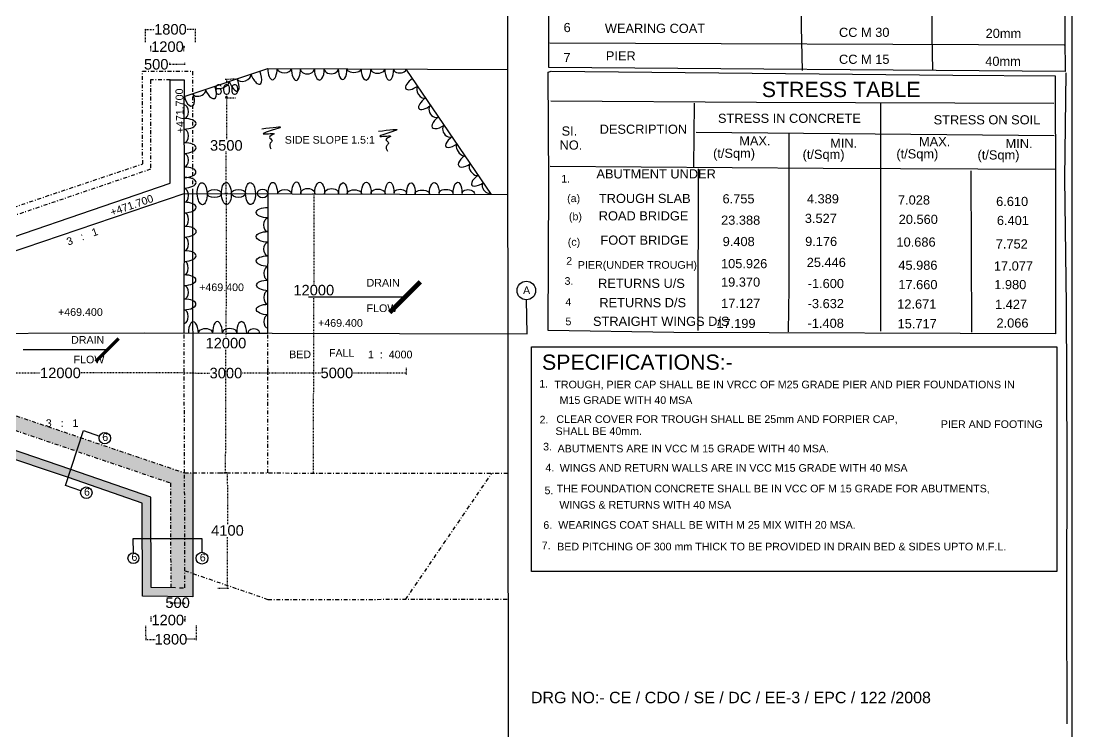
# Model space of a CAD drawing. Header units: inches. Extents: x 19331 to 39017, y 19415 to 38958.
# Drawn here: x 19575 to 19712.6, y 19475.4 to 19568.5 of the extents above; entities that cross this region are included whole.
import ezdxf

# ---------------------------------------------------------------- set-up
doc = ezdxf.new("R2010")
doc.units = ezdxf.units.IN
doc.header["$MEASUREMENT"] = 0
doc.linetypes.add('DASHDOT', pattern=[1, 0.5, -0.25, 0, -0.25])
for name, color, linetype in [('DIMENSION', 255, 'Continuous'), ('DRAWING', 7, 'Continuous'), ('TEXT', 255, 'Continuous')]:
    doc.layers.add(name, color=color, linetype=linetype)
doc.styles.get("Standard").update_dxf_attribs({"font": 'arial.ttf'})
doc.dimstyles.new('dig', dxfattribs={"dimtxt": 0.3125, "dimasz": 0.18, "dimexe": 0.18, "dimexo": 0.0625, "dimgap": 0.09, "dimtad": 0, "dimtih": 1, "dimtoh": 1, "dimdec": 4, "dimzin": 0, "dimdsep": 46, "dimtxsty": 'Standard', "dimblk": 'ARCHTICK', "dimcen": 0.09, "dimadec": 0, "dimazin": 0, "dimtfac": 1, "dimtdec": 4, "dimtofl": 0, "dimtmove": 0, "dimatfit": 3, "dimldrblk": 'ARCHTICK', "dimfxl": 1, "dimtolj": 1, "dimtzin": 0, "dimarcsym": 0})

# ---------------------------------------------------------------- blocks, each defined once
blk = doc.blocks.new('_ArchTick')
at = {"color": 0, "linetype": 'ByBlock', "const_width": 0.15}
blk.add_lwpolyline([(-0.5, -0.5), (0.5, 0.5)], dxfattribs=at)
blk = doc.blocks.new('*D127')
at = {"layer": 'Defpoints', "color": 0, "linetype": 'DASHDOT', "ltscale": 0.02, "transparency": 16777216}
for p in [(19563.9, 19522.4), (19596.33, 19522.41), (19596.33, 19522.41)]:
    blk.add_point(p, dxfattribs=at)
at = {"layer": 'DIMENSION', "color": 0, "linetype": 'DASHDOT', "lineweight": -2, "ltscale": 0.02, "transparency": 16777216}
for p, q in [((19596.33, 19522.47), (19596.33, 19522.59)), ((19563.9, 19522.46), (19563.9, 19522.58)), ((19563.9, 19522.4), (19577.51, 19522.41)), ((19596.33, 19522.41), (19582.73, 19522.41))]:
    blk.add_line(p, q, dxfattribs=at)
at = {"layer": 'DIMENSION', "color": 0, "linetype": 'DASHDOT', "lineweight": -2, "ltscale": 0.02, "transparency": 16777216, "xscale": 0.18, "yscale": 0.18, "zscale": 0.18}
for p, rotation in [((19563.9, 19522.4), 180.0126384822708), ((19596.33, 19522.41), 0.01263848227082467)]:
    blk.add_blockref('_ArchTick', p, dxfattribs=dict(at, rotation=rotation))
at = {"layer": 'DIMENSION', "color": 0, "linetype": 'DASHDOT', "ltscale": 0.02, "transparency": 16777216, "insert": (19580.12, 19522.41), "char_height": 1.375, "attachment_point": 5}
blk.add_mtext('\\A1;12000', dxfattribs=at)
blk = doc.blocks.new('*D128')
at = {"layer": 'Defpoints', "color": 0, "linetype": 'DASHDOT', "ltscale": 0.02, "transparency": 16777216}
for p in [(19596.33, 19522.41), (19607.27, 19522.38), (19607.27, 19522.38)]:
    blk.add_point(p, dxfattribs=at)
at = {"layer": 'DIMENSION', "color": 0, "linetype": 'DASHDOT', "lineweight": -2, "ltscale": 0.02, "transparency": 16777216}
for p, q in [((19596.33, 19522.47), (19596.34, 19522.59)), ((19596.33, 19522.41), (19599.66, 19522.4)), ((19607.27, 19522.38), (19603.94, 19522.39)), ((19607.27, 19522.44), (19607.27, 19522.56))]:
    blk.add_line(p, q, dxfattribs=at)
at = {"layer": 'DIMENSION', "color": 0, "linetype": 'DASHDOT', "lineweight": -2, "ltscale": 0.02, "transparency": 16777216, "xscale": 0.18, "yscale": 0.18, "zscale": 0.18}
for p, rotation in [((19596.33, 19522.41), 179.8311854565779), ((19607.27, 19522.38), 359.8311854565778)]:
    blk.add_blockref('_ArchTick', p, dxfattribs=dict(at, rotation=rotation))
at = {"layer": 'DIMENSION', "color": 0, "linetype": 'DASHDOT', "ltscale": 0.02, "transparency": 16777216, "insert": (19601.8, 19522.39), "char_height": 1.375, "attachment_point": 5}
blk.add_mtext('\\A1;3000', dxfattribs=at)
blk = doc.blocks.new('*D129')
at = {"layer": 'Defpoints', "color": 0, "linetype": 'DASHDOT', "ltscale": 0.02, "transparency": 16777216}
for p in [(19607.27, 19523.16), (19625.39, 19523.15), (19625.39, 19522.4)]:
    blk.add_point(p, dxfattribs=at)
at = {"layer": 'DIMENSION', "color": 0, "linetype": 'DASHDOT', "lineweight": -2, "ltscale": 0.02, "transparency": 16777216}
for p, q in [((19607.27, 19523.1), (19607.27, 19522.23)), ((19625.39, 19523.09), (19625.39, 19522.22)), ((19607.27, 19522.41), (19614.19, 19522.41)), ((19625.39, 19522.4), (19618.47, 19522.4))]:
    blk.add_line(p, q, dxfattribs=at)
at = {"layer": 'DIMENSION', "color": 0, "linetype": 'DASHDOT', "lineweight": -2, "ltscale": 0.02, "transparency": 16777216, "xscale": 0.18, "yscale": 0.18, "zscale": 0.18}
for p, rotation in [((19607.27, 19522.41), 179.954729834583), ((19625.39, 19522.4), 359.954729834583)]:
    blk.add_blockref('_ArchTick', p, dxfattribs=dict(at, rotation=rotation))
at = {"layer": 'DIMENSION', "color": 0, "linetype": 'DASHDOT', "ltscale": 0.02, "transparency": 16777216, "insert": (19616.33, 19522.41), "char_height": 1.375, "attachment_point": 5}
blk.add_mtext('\\A1;5000', dxfattribs=at)
blk = doc.blocks.new('*D130')
at = {"layer": 'Defpoints', "color": 0, "linetype": 'DASHDOT', "ltscale": 0.02, "transparency": 16777216}
for p in [(19613.09, 19545.86), (19613.04, 19509.31), (19613.28, 19509.31)]:
    blk.add_point(p, dxfattribs=at)
at = {"layer": 'DIMENSION', "color": 0, "linetype": 'DASHDOT', "lineweight": -2, "ltscale": 0.02, "transparency": 16777216}
for p, q in [((19613.15, 19545.86), (19613.51, 19545.86)), ((19613.33, 19545.86), (19613.31, 19534.05)), ((19613.28, 19509.31), (19613.31, 19532.46)), ((19613.1, 19509.31), (19613.46, 19509.31))]:
    blk.add_line(p, q, dxfattribs=at)
at = {"layer": 'DIMENSION', "color": 0, "linetype": 'DASHDOT', "lineweight": -2, "ltscale": 0.02, "transparency": 16777216, "xscale": 0.18, "yscale": 0.18, "zscale": 0.18}
for p, rotation in [((19613.33, 19545.86), 89.92777971495221), ((19613.28, 19509.31), 269.9277797149522)]:
    blk.add_blockref('_ArchTick', p, dxfattribs=dict(at, rotation=rotation))
at = {"layer": 'DIMENSION', "color": 0, "linetype": 'DASHDOT', "ltscale": 0.02, "transparency": 16777216, "insert": (19613.31, 19533.25), "char_height": 1.375, "attachment_point": 5}
blk.add_mtext('\\A1;12000', dxfattribs=at)
blk = doc.blocks.new('*D149')
at = {"layer": 'Defpoints', "color": 0, "linetype": 'DASHDOT', "ltscale": 0.02, "transparency": 16777216}
for p in [(19600.63, 19509.32), (19600.67, 19494.23), (19602.02, 19494.23)]:
    blk.add_point(p, dxfattribs=at)
at = {"layer": 'DIMENSION', "color": 0, "linetype": 'DASHDOT', "lineweight": -2, "ltscale": 0.02, "transparency": 16777216}
for p, q in [((19600.7, 19509.32), (19602.16, 19509.33)), ((19601.98, 19509.33), (19602, 19502.57)), ((19602.02, 19494.23), (19602, 19500.99)), ((19600.73, 19494.23), (19602.2, 19494.23))]:
    blk.add_line(p, q, dxfattribs=at)
at = {"layer": 'DIMENSION', "color": 0, "linetype": 'DASHDOT', "lineweight": -2, "ltscale": 0.02, "transparency": 16777216, "xscale": 0.18, "yscale": 0.18, "zscale": 0.18}
for p, rotation in [((19601.98, 19509.33), 90.12283894977872), ((19602.02, 19494.23), 270.1228389497787)]:
    blk.add_blockref('_ArchTick', p, dxfattribs=dict(at, rotation=rotation))
at = {"layer": 'DIMENSION', "color": 0, "linetype": 'DASHDOT', "ltscale": 0.02, "transparency": 16777216, "insert": (19602, 19501.78), "char_height": 1.375, "attachment_point": 5}
blk.add_mtext('\\A1;4100', dxfattribs=at)
blk = doc.blocks.new('*D150')
at = {"layer": 'Defpoints', "color": 0, "linetype": 'DASHDOT', "ltscale": 0.02, "transparency": 16777216}
for p in [(19594.46, 19562.82), (19594.46, 19562.7), (19596.4, 19562.7)]:
    blk.add_point(p, dxfattribs=at)
at = {"layer": 'DIMENSION', "color": 0, "linetype": 'DASHDOT', "lineweight": -2, "ltscale": 0.02, "transparency": 16777216}
for p, q in [((19594.46, 19562.82), (19594.28, 19562.82)), ((19594.46, 19562.76), (19594.46, 19563)), ((19596.4, 19562.82), (19594.46, 19562.82)), ((19596.4, 19562.76), (19596.4, 19563))]:
    blk.add_line(p, q, dxfattribs=at)
at = {"layer": 'DIMENSION', "color": 0, "linetype": 'DASHDOT', "lineweight": -2, "ltscale": 0.02, "transparency": 16777216, "xscale": 0.18, "yscale": 0.18, "zscale": 0.18, "rotation": 180}
blk.add_blockref('_ArchTick', (19594.46, 19562.82), dxfattribs=at)
at = {"layer": 'DIMENSION', "color": 0, "linetype": 'DASHDOT', "lineweight": -2, "ltscale": 0.02, "transparency": 16777216, "xscale": 0.18, "yscale": 0.18, "zscale": 0.18}
blk.add_blockref('_ArchTick', (19596.4, 19562.82), dxfattribs=at)
at = {"layer": 'DIMENSION', "color": 0, "linetype": 'DASHDOT', "ltscale": 0.02, "transparency": 16777216, "insert": (19592.67, 19562.82), "char_height": 1.375, "attachment_point": 5}
blk.add_mtext('\\A1;500', dxfattribs=at)
blk = doc.blocks.new('*D151')
at = {"layer": 'Defpoints', "color": 0, "linetype": 'DASHDOT', "ltscale": 0.02, "transparency": 16777216}
for p in [(19591.97, 19565.13), (19591.97, 19564.49), (19596.3, 19564.49)]:
    blk.add_point(p, dxfattribs=at)
at = {"layer": 'DIMENSION', "color": 0, "linetype": 'DASHDOT', "lineweight": -2, "ltscale": 0.02, "transparency": 16777216}
for p, q in [((19591.97, 19564.55), (19591.97, 19565.31)), ((19596.3, 19564.55), (19596.3, 19565.31)), ((19591.97, 19565.13), (19591.79, 19565.13)), ((19596.3, 19565.13), (19596.48, 19565.13))]:
    blk.add_line(p, q, dxfattribs=at)
at = {"layer": 'DIMENSION', "color": 0, "linetype": 'DASHDOT', "lineweight": -2, "ltscale": 0.02, "transparency": 16777216, "xscale": 0.18, "yscale": 0.18, "zscale": 0.18}
blk.add_blockref('_ArchTick', (19591.97, 19565.13), dxfattribs=at)
at = {"layer": 'DIMENSION', "color": 0, "linetype": 'DASHDOT', "lineweight": -2, "ltscale": 0.02, "transparency": 16777216, "xscale": 0.18, "yscale": 0.18, "zscale": 0.18, "rotation": 180}
blk.add_blockref('_ArchTick', (19596.3, 19565.13), dxfattribs=at)
at = {"layer": 'DIMENSION', "color": 0, "linetype": 'DASHDOT', "ltscale": 0.02, "transparency": 16777216, "insert": (19594.14, 19565.13), "char_height": 1.375, "attachment_point": 5}
blk.add_mtext('\\A1;1200', dxfattribs=at)
blk = doc.blocks.new('*D152')
at = {"layer": 'Defpoints', "color": 0, "linetype": 'DASHDOT', "ltscale": 0.02, "transparency": 16777216}
for p in [(19591.26, 19567.4), (19591.26, 19565.68), (19597.81, 19565.68)]:
    blk.add_point(p, dxfattribs=at)
at = {"layer": 'DIMENSION', "color": 0, "linetype": 'DASHDOT', "lineweight": -2, "ltscale": 0.02, "transparency": 16777216}
for p, q in [((19591.26, 19565.74), (19591.26, 19567.58)), ((19591.26, 19567.4), (19592.46, 19567.4)), ((19597.81, 19567.4), (19596.61, 19567.4)), ((19597.81, 19565.74), (19597.81, 19567.58))]:
    blk.add_line(p, q, dxfattribs=at)
at = {"layer": 'DIMENSION', "color": 0, "linetype": 'DASHDOT', "lineweight": -2, "ltscale": 0.02, "transparency": 16777216, "xscale": 0.18, "yscale": 0.18, "zscale": 0.18, "rotation": 180}
blk.add_blockref('_ArchTick', (19591.26, 19567.4), dxfattribs=at)
at = {"layer": 'DIMENSION', "color": 0, "linetype": 'DASHDOT', "lineweight": -2, "ltscale": 0.02, "transparency": 16777216, "xscale": 0.18, "yscale": 0.18, "zscale": 0.18}
blk.add_blockref('_ArchTick', (19597.81, 19567.4), dxfattribs=at)
at = {"layer": 'DIMENSION', "color": 0, "linetype": 'DASHDOT', "ltscale": 0.02, "transparency": 16777216, "insert": (19594.53, 19567.4), "char_height": 1.375, "attachment_point": 5}
blk.add_mtext('\\A1;1800', dxfattribs=at)
blk = doc.blocks.new('*D157')
at = {"layer": 'Defpoints', "color": 0, "linetype": 'DASHDOT', "ltscale": 0.02, "transparency": 16777216}
for p in [(19594.57, 19492.33), (19596.38, 19492.32), (19596.38, 19492.32)]:
    blk.add_point(p, dxfattribs=at)
at = {"layer": 'DIMENSION', "color": 0, "linetype": 'DASHDOT', "lineweight": -2, "ltscale": 0.02, "transparency": 16777216}
for p, q in [((19594.57, 19492.33), (19596.38, 19492.32)), ((19594.57, 19492.27), (19594.57, 19492.15)), ((19596.38, 19492.25), (19596.38, 19492.14))]:
    blk.add_line(p, q, dxfattribs=at)
at = {"layer": 'DIMENSION', "color": 0, "linetype": 'DASHDOT', "lineweight": -2, "ltscale": 0.02, "transparency": 16777216, "xscale": 0.18, "yscale": 0.18, "zscale": 0.18}
for p, rotation in [((19594.57, 19492.33), 179.5310022402615), ((19596.38, 19492.32), 359.5310022402615)]:
    blk.add_blockref('_ArchTick', p, dxfattribs=dict(at, rotation=rotation))
at = {"layer": 'DIMENSION', "color": 0, "linetype": 'DASHDOT', "ltscale": 0.02, "transparency": 16777216, "insert": (19595.47, 19492.32), "char_height": 1.375, "attachment_point": 5}
blk.add_mtext('\\A1;500', dxfattribs=at)
blk = doc.blocks.new('*D158')
at = {"layer": 'Defpoints', "color": 0, "linetype": 'DASHDOT', "ltscale": 0.02, "transparency": 16777216}
for p in [(19591.97, 19490.6), (19596.39, 19490.61), (19596.4, 19490.06)]:
    blk.add_point(p, dxfattribs=at)
at = {"layer": 'DIMENSION', "color": 0, "linetype": 'DASHDOT', "lineweight": -2, "ltscale": 0.02, "transparency": 16777216}
for p, q in [((19591.97, 19490.53), (19591.97, 19489.87)), ((19591.97, 19490.05), (19592.11, 19490.05)), ((19596.4, 19490.06), (19596.26, 19490.06)), ((19596.4, 19490.55), (19596.4, 19489.88))]:
    blk.add_line(p, q, dxfattribs=at)
at = {"layer": 'DIMENSION', "color": 0, "linetype": 'DASHDOT', "lineweight": -2, "ltscale": 0.02, "transparency": 16777216, "xscale": 0.18, "yscale": 0.18, "zscale": 0.18}
for p, rotation in [((19591.97, 19490.05), 180.1920005976645), ((19596.4, 19490.06), 0.1920005976645524)]:
    blk.add_blockref('_ArchTick', p, dxfattribs=dict(at, rotation=rotation))
at = {"layer": 'DIMENSION', "color": 0, "linetype": 'DASHDOT', "ltscale": 0.02, "transparency": 16777216, "insert": (19594.18, 19490.05), "char_height": 1.375, "attachment_point": 5}
blk.add_mtext('\\A1;1200', dxfattribs=at)
blk = doc.blocks.new('*D159')
at = {"layer": 'Defpoints', "color": 0, "linetype": 'DASHDOT', "ltscale": 0.02, "transparency": 16777216}
for p in [(19591.28, 19489.37), (19597.91, 19489.39), (19597.91, 19487.54)]:
    blk.add_point(p, dxfattribs=at)
at = {"layer": 'DIMENSION', "color": 0, "linetype": 'DASHDOT', "lineweight": -2, "ltscale": 0.02, "transparency": 16777216}
for p, q in [((19591.28, 19489.31), (19591.29, 19487.35)), ((19597.91, 19489.33), (19597.91, 19487.36)), ((19591.29, 19487.53), (19592.53, 19487.53)), ((19597.91, 19487.54), (19596.68, 19487.54))]:
    blk.add_line(p, q, dxfattribs=at)
at = {"layer": 'DIMENSION', "color": 0, "linetype": 'DASHDOT', "lineweight": -2, "ltscale": 0.02, "transparency": 16777216, "xscale": 0.18, "yscale": 0.18, "zscale": 0.18}
for p, rotation in [((19591.29, 19487.53), 180.1277177011206), ((19597.91, 19487.54), 0.1277177011206066)]:
    blk.add_blockref('_ArchTick', p, dxfattribs=dict(at, rotation=rotation))
at = {"layer": 'DIMENSION', "color": 0, "linetype": 'DASHDOT', "ltscale": 0.02, "transparency": 16777216, "insert": (19594.6, 19487.53), "char_height": 1.375, "attachment_point": 5}
blk.add_mtext('\\A1;1800', dxfattribs=at)
blk = doc.blocks.new('*D160')
at = {"layer": 'Defpoints', "color": 0, "linetype": 'DASHDOT', "ltscale": 0.02, "transparency": 16777216}
for p in [(19601.85, 19545.89), (19602.08, 19545.89), (19601.98, 19509.33)]:
    blk.add_point(p, dxfattribs=at)
at = {"layer": 'DIMENSION', "color": 0, "linetype": 'DASHDOT', "lineweight": -2, "ltscale": 0.02, "transparency": 16777216}
for p, q in [((19602.01, 19545.89), (19601.67, 19545.89)), ((19601.85, 19545.89), (19601.8, 19527.1)), ((19601.76, 19509.33), (19601.8, 19525.52)), ((19601.92, 19509.33), (19601.58, 19509.33))]:
    blk.add_line(p, q, dxfattribs=at)
at = {"layer": 'DIMENSION', "color": 0, "linetype": 'DASHDOT', "lineweight": -2, "ltscale": 0.02, "transparency": 16777216, "xscale": 0.18, "yscale": 0.18, "zscale": 0.18}
for p, rotation in [((19601.85, 19545.89), 89.85673527645069), ((19601.76, 19509.33), 269.8567352764507)]:
    blk.add_blockref('_ArchTick', p, dxfattribs=dict(at, rotation=rotation))
at = {"layer": 'DIMENSION', "color": 0, "linetype": 'DASHDOT', "ltscale": 0.02, "transparency": 16777216, "insert": (19601.8, 19526.31), "char_height": 1.375, "attachment_point": 5}
blk.add_mtext('\\A1;12000', dxfattribs=at)
blk = doc.blocks.new('*D161')
at = {"layer": 'Defpoints', "color": 0, "linetype": 'DASHDOT', "ltscale": 0.02, "transparency": 16777216}
for p in [(19601.89, 19558.51), (19602.08, 19558.51), (19602.01, 19545.89)]:
    blk.add_point(p, dxfattribs=at)
at = {"layer": 'DIMENSION', "color": 0, "linetype": 'DASHDOT', "lineweight": -2, "ltscale": 0.02, "transparency": 16777216}
for p, q in [((19602.02, 19558.51), (19601.71, 19558.51)), ((19601.89, 19558.51), (19601.86, 19552.99)), ((19601.82, 19545.89), (19601.85, 19551.41)), ((19601.95, 19545.89), (19601.64, 19545.89))]:
    blk.add_line(p, q, dxfattribs=at)
at = {"layer": 'DIMENSION', "color": 0, "linetype": 'DASHDOT', "lineweight": -2, "ltscale": 0.02, "transparency": 16777216, "xscale": 0.18, "yscale": 0.18, "zscale": 0.18}
for p, rotation in [((19601.89, 19558.51), 89.67780543112922), ((19601.82, 19545.89), 269.6778054311292)]:
    blk.add_blockref('_ArchTick', p, dxfattribs=dict(at, rotation=rotation))
at = {"layer": 'DIMENSION', "color": 0, "linetype": 'DASHDOT', "ltscale": 0.02, "transparency": 16777216, "insert": (19601.85, 19552.2), "char_height": 1.375, "attachment_point": 5}
blk.add_mtext('\\A1;3500', dxfattribs=at)
blk = doc.blocks.new('*D162')
at = {"layer": 'Defpoints', "color": 0, "linetype": 'DASHDOT', "ltscale": 0.02, "transparency": 16777216}
for p in [(19603.08, 19560.87), (19601.9, 19558.39), (19603.11, 19558.41)]:
    blk.add_point(p, dxfattribs=at)
at = {"layer": 'DIMENSION', "color": 0, "linetype": 'DASHDOT', "lineweight": -2, "ltscale": 0.02, "transparency": 16777216}
for p, q in [((19603.02, 19560.87), (19601.69, 19560.85)), ((19601.87, 19560.85), (19601.88, 19560.31)), ((19603.05, 19558.41), (19601.72, 19558.39)), ((19601.9, 19558.39), (19601.9, 19558.73))]:
    blk.add_line(p, q, dxfattribs=at)
at = {"layer": 'DIMENSION', "color": 0, "linetype": 'DASHDOT', "lineweight": -2, "ltscale": 0.02, "transparency": 16777216, "xscale": 0.18, "yscale": 0.18, "zscale": 0.18}
for p, rotation in [((19601.87, 19560.85), 90.72234630783451), ((19601.9, 19558.39), 270.7223463078345)]:
    blk.add_blockref('_ArchTick', p, dxfattribs=dict(at, rotation=rotation))
at = {"layer": 'DIMENSION', "color": 0, "linetype": 'DASHDOT', "ltscale": 0.02, "transparency": 16777216, "insert": (19601.89, 19559.52), "char_height": 1.375, "attachment_point": 5}
blk.add_mtext('\\A1;600', dxfattribs=at)

msp = doc.modelspace()

# ---------------------------------------------------------------- hatches: boundary and pattern name
at = {"layer": 'DRAWING'}
h = msp.add_hatch(dxfattribs=at)
h.set_pattern_fill('AR-CONC', color=256, scale=0.3, style=0)
h.set_pattern_definition([(50, (0, 0), (2.15178055, -0.1882564), [0.225, -2.475]), (355, (0, 0), (-0.416254, 2.2565764), [0.18, -1.98]), (100.4514, (0.1793, -0.0157), (1.73552815, 2.06831863), [0.19122057, -2.10342634]), (46.1842, (0, 0.6), (3.20172315, -0.49655704), [0.3375, -3.7125]), (96.6356, (0.2668, 0.5586), (2.8039881, 2.9223536), [0.28683086, -3.155139]), (351.1842, (0, 0.6), (2.80398584, 2.9223558), [0.27, -2.97]), (21, (0.3, 0.45), (1.79072116, -1.20785667), [0.225, -2.475]), (326, (0.3, 0.45), (0.729946, 2.17545014), [0.18, -1.98]), (71.4514, (0.4492, 0.3493), (2.52066789, 0.96759149), [0.19122057, -2.10342634]), (37.5, (0, 0), (0.036479566, 0.998681561), [0, -1.956, 0, -2.01, 0, -1.9875]), (7.5, (0, 0), (0.789208612, 1.183235136), [0, -1.146, 0, -1.911, 0, -0.7575]), (327.5, (-0.669, 0), (1.601467309, -0.067664615), [0, -0.75, 0, -2.34, 0, -3.105]), (317.5, (-0.969, 0), (1.74955851, 0.30031495), [0, -0.975, 0, -1.554, 0, -2.205])])
h.paths.add_polyline_path([(19534.94737, 19527.50943), (19533.44311, 19527.50535), (19533.48645, 19520.17522), (19534.98721, 19520.18302)])
h.paths.add_polyline_path([(19540.399, 19527.52422), (19534.94737, 19527.50943), (19534.98721, 19520.18302), (19540.40702, 19520.21116)])
h.paths.add_polyline_path([(19542.19864, 19524.98324), (19545.85452, 19524.99116), (19545.84706, 19527.53901), (19540.399, 19527.52422), (19540.40702, 19520.21116), (19542.22381, 19520.2206)])
h.paths.add_polyline_path([(19550.06276, 19526.35839, -0.909649131), (19551.47337, 19526.49217), (19551.47107, 19527.55427), (19547.31922, 19527.54301), (19547.32073, 19524.99434), (19549.45244, 19524.99896), (19549.44827, 19526.13346), (19550.09339, 19526.15184, -0.073755289)])
h.paths.add_polyline_path([(19558.48357, 19527.57331), (19551.47107, 19527.55427), (19551.47337, 19526.49217, -0.047312811), (19551.48606, 19526.35839, -0.046226779), (19551.47394, 19526.22765), (19551.47576, 19525.39012), (19558.49455, 19525.42601)])
h.paths.add_polyline_path([(19558.49455, 19525.42601), (19551.47576, 19525.39012), (19551.479, 19523.89531), (19558.50219, 19523.93123)])
h.paths.add_polyline_path([(19549.45244, 19524.99896), (19547.32073, 19524.99434), (19547.32139, 19523.8863), (19549.45651, 19523.89093)])
h.paths.add_polyline_path([(19534.98721, 19520.18302), (19533.48645, 19520.17522), (19533.49526, 19518.68433), (19534.99533, 19518.68975)])
h.paths.add_polyline_path([(19534.99533, 19518.68975), (19533.49526, 19518.68433), (19533.51061, 19516.08763), (19539.36119, 19516.12953), (19539.35578, 19517.62824), (19535.00115, 19517.61882)])
h.paths.add_polyline_path([(19538.63524, 19518.7029), (19534.99533, 19518.68975), (19535.00115, 19517.61882), (19538.64103, 19517.62669)])
h.paths.add_polyline_path([(19538.62718, 19520.20192), (19534.98721, 19520.18302), (19534.99533, 19518.68975), (19538.63524, 19518.7029)])
h.paths.add_polyline_path([(19540.40702, 19520.21116), (19538.62718, 19520.20192), (19538.63524, 19518.7029), (19540.40867, 19518.70931)])
h.paths.add_polyline_path([(19540.40867, 19518.70931), (19539.35188, 19518.70549), (19539.35578, 19517.62824), (19540.40986, 19517.63051)])
h.paths.add_polyline_path([(19540.40986, 19517.63051), (19539.35578, 19517.62824), (19539.36119, 19516.12953), (19540.4115, 19516.13705)])
h.paths.add_polyline_path([(19549.4863, 19515.78404), (19540.41189, 19515.78155), (19540.4115, 19516.13705), (19539.36119, 19516.12953), (19539.36641, 19514.68581), (19549.49029, 19514.69746)])
h.paths.add_polyline_path([(19547.32465, 19518.38135), (19545.87388, 19518.37821), (19545.87603, 19517.64233), (19540.40986, 19517.63051), (19540.4115, 19516.13705), (19547.32595, 19516.18657)])
h.paths.add_polyline_path([(19542.22381, 19520.2206), (19540.40702, 19520.21116), (19540.40986, 19517.63051), (19542.23747, 19517.63447)])
h.paths.add_polyline_path([(19545.86843, 19520.23952), (19542.22381, 19520.2206), (19542.23358, 19518.37032), (19545.87388, 19518.37821)])
h.paths.add_polyline_path([(19545.87388, 19518.37821), (19542.23358, 19518.37032), (19542.23747, 19517.63447), (19545.87603, 19517.64233)], flags=17)
h.paths.add_polyline_path([(19545.85776, 19523.88313), (19542.2045, 19523.87521), (19542.22381, 19520.2206), (19545.86843, 19520.23952)])
h.paths.add_polyline_path([(19549.45651, 19523.89093), (19547.32139, 19523.8863), (19547.32354, 19520.24708), (19549.46986, 19520.25823)])
h.paths.add_polyline_path([(19558.50219, 19523.93123), (19551.479, 19523.89531), (19551.48686, 19520.2687), (19558.52074, 19520.30523)])
h.paths.add_polyline_path([(19558.52074, 19520.30523), (19551.48686, 19520.2687), (19551.49093, 19518.39038), (19558.53041, 19518.41483)], flags=17)
h.paths.add_polyline_path([(19551.48686, 19520.2687), (19549.46986, 19520.25823), (19549.47674, 19518.38601), (19551.49093, 19518.39038)])
h.paths.add_polyline_path([(19551.49093, 19518.39038), (19549.47674, 19518.38601), (19549.4863, 19515.78404), (19551.49658, 19515.78459)])
h.paths.add_polyline_path([(19551.49658, 19515.78459), (19549.4863, 19515.78404), (19549.49029, 19514.69746), (19550.02069, 19514.69807), (19550.03869, 19512.88255), (19559.99045, 19512.91846), (19559.98351, 19513.3296), (19563.89935, 19513.30954), (19571.61822, 19511.91781), (19581.16399, 19508.74175), (19590.84988, 19505.37591), (19590.86338, 19493.16892), (19597.45503, 19493.11223), (19597.47653, 19509.32691), (19596.38653, 19509.32829), (19563.89878, 19520.33316), (19558.52074, 19520.30523), (19558.53041, 19518.41483), (19563.7183, 19518.44136), (19594.52372, 19508.00734), (19594.57453, 19494.29775), (19591.9892, 19494.31832), (19591.94767, 19506.13477), (19581.48186, 19509.75632), (19571.89254, 19513.03224), (19563.96694, 19514.42802), (19551.49974, 19514.32487)])
h.paths.add_polyline_path([(19558.53041, 19518.41483), (19551.49093, 19518.39038), (19551.4944, 19516.7877), (19558.53041, 19516.7877)], flags=17)
h.paths.add_polyline_path([(19545.10932, 19526.22324), (19548.82913, 19526.22324), (19548.82913, 19524.13166), (19545.10932, 19524.13166)], flags=9)
h.paths.add_polyline_path([(19554.91685, 19526.63388), (19558.69294, 19526.63388), (19558.69294, 19524.54231), (19554.91685, 19524.54231)], flags=9)
h.paths.add_polyline_path([(19554.03189, 19526.35786), (19555.48041, 19526.35786), (19555.48041, 19526.00398), (19554.03189, 19526.00398)], flags=24)
h.paths.add_polyline_path([(19546.92921, 19516.28604), (19550.64903, 19516.28604), (19550.64903, 19514.19446), (19546.92921, 19514.19446)], flags=9)
h.paths.add_polyline_path([(19546.4222, 19523.07338), (19551.08182, 19523.07338), (19551.08182, 19520.98181), (19546.4222, 19520.98181)], flags=9)
h.paths.add_polyline_path([(19552.67141, 19523.14593), (19557.33103, 19523.14593), (19557.33103, 19521.05435), (19552.67141, 19521.05435)], flags=24)
h.paths.add_polyline_path([(19552.6826, 19519.58286), (19557.34221, 19519.58286), (19557.34221, 19517.49129), (19552.6826, 19517.49129)], flags=25)
h.paths.add_polyline_path([(19546.98012, 19520.36558), (19550.70088, 19520.36558), (19550.70088, 19518.274), (19546.98012, 19518.274)], flags=9)
h.paths.add_polyline_path([(19546.99342, 19518.13007), (19550.70292, 19518.13007), (19550.70292, 19516.0385), (19546.99342, 19516.0385)], flags=9)
h.paths.add_polyline_path([(19554.94416, 19513.76632), (19558.72025, 19513.76632), (19558.72025, 19511.67475), (19554.94416, 19511.67475)], flags=24)
h.paths.add_polyline_path([(19577.95075, 19516.5963), (19582.40641, 19516.5963), (19582.40641, 19515.07516), (19577.95075, 19515.07516)], flags=25)

# ---------------------------------------------------------------- linework, layer by layer
for points in [[(19712.62643, 19415.01685), (19331.15977, 19415.01685), (19331.15977, 19678.83665), (19712.62643, 19678.83665)], [(19641.82307, 19525.85203), (19710.62332, 19525.85203), (19710.62332, 19496.41404), (19641.82307, 19496.41404)]]:
    msp.add_lwpolyline(points, close=True, dxfattribs=at)
for points in [[(19402.57887, 19606.21377), (19536.25284, 19606.86622), (19537.56871, 19602.86358), (19540.63708, 19611.61976), (19542.17425, 19606.9218), (19638.65689, 19606.73465), (19638.7789, 19470.98648), (19525.00255, 19470.71139), (19523.85121, 19474.54353), (19521.39243, 19467.57221), (19520.30419, 19470.68246), (19369.60142, 19470.04588)], [(19644.24904, 19591.65876), (19711.73694, 19591.0436), (19711.66848, 19566.23137), (19711.73613, 19561.87846), (19644.11118, 19562.42526), (19644.10944, 19591.66224)], [(19677.21814, 19591.33031), (19677.14124, 19567.75648), (19677.29116, 19562.02228)], [(19694.21026, 19591.2471), (19694.28716, 19566.59828), (19694.35897, 19562.02515)], [(19644.25118, 19565.64302), (19711.60229, 19565.3696)], [(19596.32704, 19558.59467), (19607.29111, 19562.28314), (19638.69696, 19562.15618)], [(19636.59489, 19545.80073), (19625.41147, 19562.20989)], [(19644.46233, 19561.94833), (19697.00606, 19561.40905), (19710.41446, 19561.30499), (19710.46846, 19546.09721), (19710.47248, 19527.54883), (19660.46691, 19527.7106), (19644.02155, 19527.96077), (19644.08854, 19547.20766), (19644.0119, 19561.7922), (19644.39119, 19561.94368)], [(19711.82777, 19561.71989), (19711.63793, 19547.88297), (19711.87547, 19531.31316), (19711.97032, 19510.98794), (19711.92289, 19492.94335), (19711.97072, 19476.46073)], [(19540.39102, 19534.78968), (19540.34533, 19536.2795), (19540.33239, 19536.66184), (19563.67313, 19536.71727), (19594.49396, 19547.24776), (19594.51643, 19560.80042), (19596.31461, 19560.79744), (19596.32704, 19558.59467)], [(19596.31407, 19527.64492), (19596.35972, 19545.90134), (19596.32704, 19558.59467)], [(19644.35327, 19558.04262), (19671.28048, 19557.85325), (19710.25637, 19557.74929)], [(19663.12954, 19557.73244), (19663.06135, 19549.36122)], [(19644.25172, 19549.49735), (19680.03109, 19549.2251), (19710.42639, 19549.08898)], [(19663.67107, 19549.1395), (19663.60288, 19527.97331)], [(19371.42083, 19548.52603), (19400.39726, 19534.15163), (19418.45493, 19534.26593), (19563.90671, 19534.89068), (19596.34936, 19545.90137), (19638.71166, 19545.79544)], [(19597.41456, 19546.52971), (19597.47653, 19509.32691), (19597.45503, 19493.11223), (19590.86338, 19493.16892), (19590.84988, 19505.37591), (19581.16399, 19508.74175), (19571.61822, 19511.91781), (19563.89935, 19513.30954), (19559.98351, 19513.3296), (19559.99045, 19512.91846), (19550.03869, 19512.88255), (19550.02069, 19514.69807), (19539.36641, 19514.68581), (19539.35188, 19518.70549)], [(19596.31407, 19527.64492), (19607.27468, 19527.59136), (19607.32039, 19545.87393)], [(19335.41588, 19530.98202), (19335.5828, 19526.30848), (19401.95732, 19526.82201), (19416.8137, 19526.94555), (19484.75581, 19527.31817), (19525.65963, 19527.48422), (19560.65783, 19527.57921), (19591.12209, 19527.65519), (19641.23924, 19527.54141), (19641.16893, 19531.99319)], [(19595.18567, 19494.29288), (19591.9892, 19494.31832), (19591.94767, 19506.13477), (19581.48186, 19509.75632), (19571.89254, 19513.03224), (19563.96694, 19514.42802), (19551.49974, 19514.32487)], [(19582.79946, 19506.96816), (19580.79037, 19507.6954), (19583.13096, 19514.89546), (19585.22608, 19514.12578)], [(19589.67858, 19498.86718), (19589.63454, 19500.75163), (19598.63221, 19500.75163), (19598.66156, 19498.93031)]]:
    msp.add_lwpolyline(points, dxfattribs=at)
at = {"layer": 'DRAWING', "linetype": 'DASHDOT'}
for points in [[(19539.29598, 19536.27532), (19539.32743, 19540.33106), (19549.98729, 19540.33106), (19550.00724, 19542.24474), (19559.90927, 19542.24021), (19559.90927, 19541.80781), (19563.99412, 19541.8318), (19571.91755, 19543.40925), (19590.89613, 19549.78744), (19590.8576, 19561.93282), (19597.43835, 19561.91539), (19597.4061, 19547.05719)], [(19594.51643, 19560.80042), (19591.92648, 19560.79068), (19591.92689, 19549.08034), (19572.04065, 19542.32312), (19564.22798, 19540.75005), (19551.44253, 19540.72018)], [(19595.73263, 19494.28911), (19596.43686, 19494.28911), (19596.38653, 19509.32829), (19596.31407, 19527.64492)], [(19607.27152, 19509.31457), (19607.27468, 19527.59136)], [(19371.59919, 19484.55523), (19371.53311, 19504.56497), (19400.44529, 19519.44806), (19476.38434, 19519.87868), (19563.89878, 19520.33316), (19596.38653, 19509.32829), (19638.74449, 19509.27489)], [(19558.53041, 19518.41483), (19563.7183, 19518.44136), (19594.52372, 19508.00734), (19594.57453, 19494.29775)], [(19625.35602, 19492.77169), (19636.63021, 19509.27756)], [(19596.42942, 19496.51223), (19607.32585, 19492.75548), (19638.75931, 19492.78373)]]:
    msp.add_lwpolyline(points, dxfattribs=at)
at = {"layer": 'DRAWING'}
for centre, radius in [((19641.14976, 19533.20642), 1.21338), ((19585.92755, 19513.86809), 0.7473), ((19583.5117, 19506.72637), 0.75216), ((19589.67858, 19498.15714), 0.71004), ((19598.66156, 19498.15714), 0.77318)]:
    msp.add_circle(centre, radius, dxfattribs=at)
for centre, major_axis, ratio, start_param, end_param in [((19604.15495, 19561.24515), (-0.91402, -0.30871), 0.645731391, 0.024100313, 3.113779989), ((19605.66736, 19561.68523), (0.61153, -1.45817), 0.385757517, 4.653306988, 7.856981652), ((19607.89287, 19562.33646), (0.00657, -1.54356), 0.399434309, 4.748321039, 7.814542882), ((19609.44473, 19562.29047), (-0.91402, 0.02627), 0.617308514, 0.068389015, 3.153187449), ((19610.95905, 19562.2916), (0.04604, -1.56326), 0.380808631, 4.714527759, 7.826331077), ((19612.47043, 19562.2622), (-0.91503, 0.0037), 0.758649358, 0, 3.141592654), ((19614.03199, 19562.21965), (0.01315, -1.4516), 0.448033302, 4.681551796, 7.873081346), ((19615.59998, 19562.23569), (-0.91762, -0.01015), 0.705105148, 6.240345824, 9.424777961), ((19617.07251, 19562.20017), (0.0526, -1.37935), 0.408798011, 4.663660255, 7.868226422), ((19618.57091, 19562.22772), (-0.93452, -0.00604), 0.493384757, 6.240589723, 9.424777961), ((19620.14554, 19562.15431), (0.00657, -1.38592), 0.461126204, 4.652847707, 7.905420556), ((19621.69891, 19562.18927), (-0.91429, -0.03193), 0.569415571, 6.146521021, 9.424777961), ((19623.19845, 19562.15403), (0.00657, -1.41219), 0.412145033, 4.662900434, 7.896301195), ((19624.59597, 19562.18331), (-0.8155, -0.02657), 0.600880206, 6.161406219, 9.424777961), ((19599.77142, 19559.64642), (0.53263, -1.28739), 0.463278065, 4.607974301, 7.895534293), ((19601.25307, 19560.2587), (-0.9469, -0.33498), 0.537669745, 6.266356051, 9.383932688), ((19602.77403, 19560.64744), (0.58524, -1.31366), 0.376764433, 4.599776609, 7.895136671), ((19626.63993, 19560.51464), (-1.26848, -0.87952), 0.399434309, 4.748321039, 7.814542882), ((19627.48084, 19559.20956), (-0.49595, 0.76822), 0.617308514, 0.068389015, 3.153187449), ((19597.02975, 19558.46984), (0.35677, -1.09722), 0.517158971, 4.416339934, 8.160522999), ((19598.29673, 19559.2573), (-0.83366, -0.28045), 0.650336959, 0, 3.141592654), ((19628.33932, 19557.96209), (-1.26237, -0.92321), 0.380808631, 4.714527759, 7.826331077), ((19596.33213, 19556.61684), (-0.0023, 0.8928), 0.617672443, 3.141592654, 6.283185307), ((19629.17098, 19556.69976), (-0.51513, 0.75627), 0.758649358, 0, 3.141592654), ((19596.29868, 19555.0281), (1.58238, 0.04502), 0.437909501, 4.724781422, 7.818929712), ((19630.02021, 19555.38861), (-1.18897, -0.83287), 0.448033302, 4.681551796, 7.873081346), ((19596.3403, 19553.44298), (-0.0023, 0.8928), 0.617672443, 3.141592654, 6.283185307), ((19630.92138, 19554.10536), (-0.52801, 0.75056), 0.705105148, 6.240345824, 9.424777961), ((19631.72599, 19552.87158), (-1.10708, -0.82447), 0.408798011, 4.663660255, 7.868226422), ((19596.30686, 19551.85424), (1.58238, 0.04502), 0.437909501, 4.724781422, 7.818929712), ((19632.59723, 19551.65219), (-0.5342, 0.76682), 0.493384757, 6.240589723, 9.424777961), ((19596.32887, 19550.2685), (-0.0023, 0.8928), 0.617672443, 3.177158615, 6.247619346), ((19633.42843, 19550.31281), (-1.13855, -0.79025), 0.461126204, 4.652847707, 7.905420556), ((19596.29542, 19548.67976), (1.58238, 0.04502), 0.437909501, 4.737177509, 7.806533625), ((19634.33691, 19549.05231), (-0.54407, 0.73548), 0.569415571, 6.146521021, 9.424777961), ((19596.31854, 19547.31759), (1.58238, 0.04502), 0.437909501, 4.724781422, 7.818929712), ((19635.15704, 19547.79644), (-1.16021, -0.80513), 0.412145033, 4.662900434, 7.896301195), ((19596.35457, 19545.65661), (-0.0023, 0.8928), 0.617672443, 3.141592654, 6.283185307), ((19635.97259, 19546.66117), (-0.48371, 0.65709), 0.600880206, 6.161406219, 9.424777961), ((19596.32112, 19544.06787), (1.58238, 0.04502), 0.437909501, 4.724781422, 7.818929712), ((19596.36274, 19542.48274), (-0.0023, 0.8928), 0.617672443, 3.141592654, 6.283185307), ((19596.32929, 19540.894), (1.58238, 0.04502), 0.437909501, 4.724781422, 7.818929712), ((19596.3513, 19539.30827), (-0.0023, 0.8928), 0.617672443, 3.177158615, 6.247619346), ((19596.31785, 19537.71953), (1.58238, 0.04502), 0.437909501, 4.737177509, 7.806533625), ((19596.32154, 19536.13985), (-0.0023, 0.8928), 0.617672443, 3.141592654, 6.283185307), ((19596.28809, 19534.55111), (1.58238, 0.04502), 0.437909501, 4.724781422, 7.818929712), ((19596.32971, 19532.96598), (-0.0023, 0.8928), 0.617672443, 3.141592654, 6.283185307), ((19596.29626, 19531.37724), (1.58238, 0.04502), 0.437909501, 4.724781422, 7.818929712), ((19596.31828, 19529.79151), (-0.0023, 0.8928), 0.617672443, 3.177158615, 6.247619346), ((19597.54086, 19527.66335), (-0.04757, 1.4441), 0.447177795, 4.680899489, 7.853981634), ((19599.12396, 19527.67903), (-0.93732, 0.00559), 0.553531916, 3.06722016, 6.370917596), ((19600.70705, 19527.69471), (-0.04757, 1.4441), 0.447177795, 4.654199021, 7.880682103), ((19602.29015, 19527.71038), (-0.93732, 0.00559), 0.553531916, 2.992394563, 6.445743193), ((19603.87032, 19527.6868), (-0.04757, 1.4441), 0.447177795, 4.65470368, 7.880177443)]:
    msp.add_ellipse(centre, major_axis=major_axis, ratio=ratio, start_param=start_param, end_param=end_param, dxfattribs=at)
at = {"layer": 'DRAWING', "extrusion": (0, 0, -1)}
for centre, major_axis, ratio, start_param, end_param in [((19611.00249, 19545.86072), (0.04604, 1.56326), 0.380808631, 4.714527759, 7.826331077), ((19614.07544, 19545.93266), (0.01315, 1.4516), 0.448033302, 4.681551796, 7.873081346), ((19617.11595, 19545.95214), (0.0526, 1.37935), 0.408798011, 4.663660255, 7.868226422), ((19620.18898, 19545.998), (0.00657, 1.38592), 0.461126204, 4.652847707, 7.905420556), ((19623.24189, 19545.99828), (0.00657, 1.41219), 0.412145033, 4.662900434, 7.896301195), ((19629.09181, 19545.96679), (0.00657, 1.38592), 0.461126204, 4.652847707, 7.905420556), ((19632.14472, 19545.96707), (0.00657, 1.41219), 0.412145033, 4.662900434, 7.896301195), ((19607.93631, 19545.81586), (0.00657, 1.54356), 0.399434309, 4.748321039, 7.814542882), ((19609.48817, 19545.86184), (-0.91402, -0.02627), 0.617308514, 0.068389015, 3.153187449), ((19612.51387, 19545.89011), (-0.91503, -0.0037), 0.758649358, 0, 3.141592654), ((19615.64342, 19545.91662), (-0.91762, 0.01015), 0.705105148, 6.240345824, 9.424777961), ((19618.61435, 19545.92459), (-0.93452, 0.00604), 0.493384757, 6.240589723, 9.424777961), ((19621.74235, 19545.96304), (-0.91429, 0.03193), 0.569415571, 6.146521021, 9.424777961), ((19624.63941, 19545.969), (-0.8155, 0.02657), 0.600880206, 6.161406219, 9.424777961), ((19626.01878, 19545.92093), (0.0526, 1.37935), 0.408798011, 4.663660255, 7.868226422), ((19627.51719, 19545.89338), (-0.93452, 0.00604), 0.493384757, 6.240589723, 9.424777961), ((19630.64518, 19545.93183), (-0.91429, 0.03193), 0.569415571, 6.146521021, 9.424777961), ((19633.54224, 19545.93779), (-0.8155, 0.02657), 0.600880206, 6.161406219, 9.424777961), ((19607.35168, 19543.396), (-1.58238, 0.04502), 0.437909501, 4.724781422, 7.818929712), ((19607.31006, 19541.81087), (0.0023, 0.8928), 0.617672443, 3.141592654, 6.283185307), ((19607.34351, 19540.22213), (-1.58238, 0.04502), 0.437909501, 4.724781422, 7.818929712), ((19607.3215, 19538.6364), (0.0023, 0.8928), 0.617672443, 3.177158615, 6.247619346), ((19607.35495, 19537.04766), (-1.58238, 0.04502), 0.437909501, 4.737177509, 7.806533625), ((19607.35126, 19535.46797), (0.0023, 0.8928), 0.617672443, 3.141592654, 6.283185307), ((19607.38471, 19533.87923), (-1.58238, 0.04502), 0.437909501, 4.724781422, 7.818929712), ((19607.34309, 19532.29411), (0.0023, 0.8928), 0.617672443, 3.141592654, 6.283185307), ((19607.37654, 19530.70537), (-1.58238, 0.04502), 0.437909501, 4.724781422, 7.818929712), ((19607.35453, 19529.11964), (0.0023, 0.8928), 0.617672443, 3.177158615, 6.247619346), ((19605.45341, 19527.70247), (0.7119, -0.00425), 0.72881293, 2.98206027, 6.43257089)]:
    msp.add_ellipse(centre, major_axis=major_axis, ratio=ratio, start_param=start_param, end_param=end_param, dxfattribs=at)
at = {"layer": 'DRAWING'}
for centre, major_axis, ratio in [((19598.69604, 19545.87911), (-0.04757, 1.4441), 0.447177795), ((19600.27914, 19545.89479), (-0.93732, 0.00559), 0.553531916), ((19601.86223, 19545.91047), (-0.04757, 1.4441), 0.447177795), ((19603.44533, 19545.92615), (-0.93732, 0.00559), 0.553531916), ((19605.0255, 19545.90256), (-0.04757, 1.4441), 0.447177795)]:
    msp.add_ellipse(centre, major_axis=major_axis, ratio=ratio, dxfattribs=at)
at = {"layer": 'DRAWING', "extrusion": (0, 0, -1)}
msp.add_ellipse((19606.60859, 19545.91824), major_axis=(0.7119, -0.00425), ratio=0.72881293, dxfattribs=at)
at = {"layer": 'DRAWING'}
for points in [[(19606.49973, 19554.38724), (19608.85722, 19554.52853), (19606.75904, 19553.70434), (19608.10282, 19553.70434), (19607.48988, 19553.25691), (19607.84352, 19552.85658), (19607.60777, 19552.50336), (19607.67848, 19551.7498)], [(19621.76619, 19554.06952), (19624.12368, 19554.21081), (19622.0255, 19553.38662), (19623.36929, 19553.38662), (19622.75634, 19552.93919), (19623.10998, 19552.53887), (19622.87423, 19552.18564), (19622.94494, 19551.43208)]]:
    msp.add_spline(points, degree=3, dxfattribs=at)
at = {"layer": 'TEXT'}
for points in [[(19687.52769, 19557.73244), (19687.52769, 19549.02094)], [(19663.40218, 19553.92116), (19710.29014, 19553.51279)], [(19675.53313, 19553.85307), (19675.53313, 19533.57162), (19675.46105, 19527.8084)], [(19687.52394, 19549.00338), (19687.52394, 19527.90527)], [(19699.38225, 19548.8673), (19699.45031, 19527.76915)]]:
    msp.add_lwpolyline(points, dxfattribs=at)

# ---------------------------------------------------------------- texts
for s, height, p in [('6', 1.2, (19646.03073, 19567.04739)), ('WEARING COAT', 1.2, (19651.43715, 19566.93756)), ('CC M 30', 1.2, (19682.10429, 19566.41401)), ('20mm', 1.2, (19701.31571, 19566.28131)), ('7', 1.2, (19646.01599, 19563.11769)), ('PIER', 1.2, (19651.56698, 19563.32725)), ('CC M 15', 1.2, (19682.10442, 19562.88766)), ('40mm', 1.2, (19701.26641, 19562.62372)), ('STRESS TABLE', 2, (19671.99348, 19558.53457)), ('STRESS IN CONCRETE', 1.2, (19666.2511, 19555.16236)), ('STRESS ON SOIL', 1.2, (19694.50466, 19554.9583)), ('SI.', 1.2, (19645.76934, 19553.49394)), ('DESCRIPTION', 1.2, (19650.75669, 19553.72938)), ('MAX.', 1.2, (19669.0402, 19552.20164)), ('MIN.', 1.2, (19680.94808, 19551.90929)), ('MAX.', 1.2, (19692.58613, 19552.102)), ('MIN.', 1.2, (19703.92649, 19551.8575)), ('NO.', 1.2, (19645.50608, 19551.65329)), ('(t/Sqm)', 1.2, (19665.61458, 19550.58247)), ('(t/Sqm)', 1.2, (19677.33945, 19550.43879)), ('(t/Sqm)', 1.2, (19689.62085, 19550.50425)), ('(t/Sqm)', 1.2, (19700.25275, 19550.36465)), ('ABUTMENT UNDER', 1.2, (19650.33346, 19547.8838)), ('1.', 1, (19645.72325, 19547.34053)), ('(a)', 1, (19646.49415, 19544.78484)), ('TROUGH SLAB', 1.2, (19650.65608, 19544.66285)), ('6.755', 1.2, (19666.84957, 19544.61679)), ('4.389', 1.2, (19677.90308, 19544.61369)), ('7.028', 1.2, (19689.83267, 19544.46719)), ('6.610', 1.2, (19702.69124, 19544.2719)), ('(b)', 1, (19646.7278, 19542.40495)), ('ROAD BRIDGE', 1.2, (19650.63866, 19542.38401)), ('3.527', 1.2, (19677.6295, 19542.05095)), ('23.388', 1.2, (19666.66428, 19541.8182)), ('20.560', 1.2, (19689.93033, 19541.92826)), ('6.401', 1.2, (19702.78904, 19541.78181)), ('(c)', 1, (19646.57989, 19539.07285)), ('FOOT BRIDGE', 1.2, (19650.85825, 19539.20311)), ('9.408', 1.2, (19666.871, 19539.02238)), ('9.176', 1.2, (19677.67305, 19539.03407)), ('10.686', 1.2, (19689.63706, 19538.94992)), ('7.752', 1.2, (19702.64233, 19538.7058)), ('2', 1, (19646.37719, 19536.58816)), ('PIER(UNDER TROUGH)', 1, (19647.8997, 19536.05739)), ('105.926', 1.2, (19666.65276, 19536.12894)), ('25.446', 1.2, (19677.8787, 19536.28985)), ('45.986', 1.2, (19689.8817, 19535.92271)), ('17.077', 1.2, (19702.39796, 19535.82509)), ('A', 1, (19640.72399, 19532.74365)), ('3.', 1, (19646.15814, 19533.95485)), ('RETURNS U/S', 1.2, (19650.55399, 19533.54714)), ('19.370', 1.2, (19666.65262, 19533.70881)), ('-1.600', 1.2, (19678.00799, 19533.52202)), ('17.660', 1.2, (19689.88157, 19533.38378)), ('1.980', 1.2, (19702.44686, 19533.38378)), ('RETURNS D/S', 1.2, (19650.71503, 19531.01756)), ('4', 1, (19646.26237, 19531.20129)), ('17.127', 1.2, (19666.66923, 19530.93468)), ('-3.632', 1.2, (19678.00651, 19530.89637)), ('12.671', 1.2, (19689.73486, 19530.84481)), ('1.427', 1.2, (19702.54453, 19530.79602)), ('5', 1, (19646.27282, 19528.65598)), ('STRAIGHT WINGS D/S', 1.2, (19649.88438, 19528.57527)), ('17.199', 1.2, (19666.04946, 19528.29222)), ('-1.408', 1.2, (19677.99338, 19528.31936)), ('2.066', 1.2, (19702.74014, 19528.35472)), ('15.717', 1.2, (19689.78376, 19528.25714)), ('SPECIFICATIONS:-', 2, (19643.20121, 19522.82489)), ('1.', 1, (19642.83856, 19520.49594)), ('TROUGH, PIER CAP SHALL BE IN VRCC OF M25 GRADE PIER AND PIER FOUNDATIONS IN', 1, (19644.82218, 19520.39668)), ('M15 GRADE WITH 40 MSA', 1, (19645.50465, 19518.35572)), ('2.', 1, (19642.88049, 19515.79608)), ('CLEAR COVER FOR TROUGH SHALL BE 25mm AND FORPIER CAP,', 1, (19645.08464, 19515.86361)), ('PIER AND FOOTING ', 1, (19695.44544, 19515.20781)), ('6', 1, (19585.59693, 19513.50828)), ('SHALL BE 40mm.', 1, (19644.97398, 19514.29478)), ('3.', 1, (19643.34874, 19512.2655)), ('ABUTMENTS ARE IN VCC M 15 GRADE WITH 40 MSA.', 1, (19645.24782, 19512.01167)), ('4.', 1, (19643.65501, 19509.51758)), ('WINGS AND RETURN WALLS ARE IN VCC M15 GRADE WITH 40 MSA', 1, (19645.53024, 19509.47711)), ('5.', 1, (19643.53456, 19506.53488)), ('THE FOUNDATION CONCRETE SHALL BE IN VCC OF M 15 GRADE FOR ABUTMENTS, ', 1, (19645.12121, 19506.77506)), ('6', 1, (19583.21023, 19506.34675)), ('WINGS & RETURNS WITH 40 MSA ', 1, (19645.47679, 19504.6445)), ('6.', 1, (19643.3762, 19502.00025)), ('WEARINGS COAT SHALL BE WITH M 25 MIX WITH 20 MSA.', 1, (19645.33464, 19502.01692)), ('7.', 1, (19643.16626, 19499.3229)), ('BED PITCHING OF 300 mm THICK TO BE PROVIDED IN DRAIN BED & SIDES UPTO M.F.L.', 1, (19645.19236, 19499.17621)), ('6', 1, (19589.41951, 19497.80482)), ('6', 1, (19598.37775, 19497.74673))]:
    msp.add_text(s, height=height, dxfattribs=at).set_placement(p)
at = {"layer": 'TEXT', "ltscale": 0.9, "char_height": 1, "width": 19.2344705, "attachment_point": 1}
for s, insert, rotation in [('+471.700', (19595.32714, 19553.78297), 91.4371932), ('3   :   1', (19580.79681, 19540.02065), 19.8900061)]:
    msp.add_mtext(s, dxfattribs=dict(at, insert=insert, rotation=rotation))
at = {"layer": 'TEXT', "ltscale": 0.9, "char_height": 1, "attachment_point": 1}
for s, insert, width in [('SIDE SLOPE 1.5:1', (19609.50843, 19553.44023), 19.2344705), ('+469.400', (19598.29669, 19534.13088), 5.8087722), ('DRAIN \\P\\PFLOW', (19620.22422, 19534.72413), 5.8087722), ('+469.400', (19579.80482, 19530.88608), 5.8087722), ('+469.400', (19613.86804, 19529.45909), 5.8087722), ('DRAIN', (19581.51532, 19527.2424), 19.2344705), ('BED', (19610.07841, 19525.34744), 19.2344705), ('FALL', (19615.30092, 19525.53709), 19.2344705), ('1  :  4000', (19620.40949, 19525.32847), 19.2344705), ('FLOW', (19581.84972, 19524.67698), 19.2344705), ('3   :   1', (19578.20075, 19516.3463), 19.2344705)]:
    msp.add_mtext(s, dxfattribs=dict(at, insert=insert, width=width))
at = {"layer": 'TEXT', "insert": (19586.52896, 19543.88748), "char_height": 1, "width": 4.0025198, "attachment_point": 1, "rotation": 19.1046703}
msp.add_mtext('+471.700', dxfattribs=at)
at = {"layer": 'TEXT', "insert": (19641.75086, 19480.66187), "char_height": 1.5, "width": 78.0763002, "attachment_point": 1}
msp.add_mtext('DRG NO:- CE / CDO / SE / DC / EE-3 / EPC / 122 /2008', dxfattribs=at)

# ---------------------------------------------------------------- dimensions: what is measured, and where the dimension line sits
at = {"layer": 'DIMENSION', "linetype": 'DASHDOT', "ltscale": 0.02}
for p1, p2, distance, text, picture, middle in [((19597.80739, 19565.68113), (19591.25713, 19565.68113), -1.7189, '1800', '*D152', (19594.53226, 19567.40003)), ((19596.3013, 19564.48745), (19591.97431, 19564.48745), -0.64459, '1200', '*D151', (19594.13781, 19565.13204)), ((19596.39693, 19562.69694), (19594.46054, 19562.69694), -0.11937, '500', '*D150', (19592.67391, 19562.8163)), ((19602.01316, 19545.8872), (19602.08413, 19558.50796), 0.19448, '3500', '*D161', (19601.85417, 19552.19868)), ((19563.89991, 19522.40228), (19596.33478, 19522.40943), 0, '12000', '*D127', (19580.11735, 19522.40586)), ((19596.33478, 19522.40943), (19607.27378, 19522.3772), 0, '3000', '*D128', (19601.80428, 19522.39332)), ((19607.27391, 19523.16266), (19625.39234, 19523.14834), -0.74882, '5000', '*D129', (19616.33253, 19522.40668)), ((19600.63495, 19509.32293), (19600.66732, 19494.22571), 1.3493, '4100', '*D149', (19602.00043, 19501.77721)), ((19591.96824, 19490.59637), (19596.3949, 19490.61121), -0.54892, '1200', '*D158', (19594.18341, 19490.05487)), ((19591.28392, 19489.37409), (19597.91008, 19489.38886), -1.8467, '1800', '*D159', (19594.60112, 19487.53479))]:
    dim = msp.add_aligned_dim(p1=p1, p2=p2, distance=distance, text=text, dimstyle='dig', override={"dimtxt": 1.375}, dxfattribs=at)
    dim.commit()
    dim.dimension.update_dxf_attribs({"geometry": picture, "text_midpoint": middle})
for base, p1, p2, angle, text, picture, middle in [((19601.90443, 19558.39232), (19603.08233, 19560.86725), (19603.11334, 19558.40756), 270.7223463, '600', '*D162', (19601.8902, 19559.52124)), ((19601.84962, 19545.88761), (19601.98424, 19509.32582), (19602.07566, 19545.88705), 89.8567353, '12000', '*D160', (19601.80067, 19526.31152)), ((19613.28381, 19509.30699), (19613.0863, 19545.85952), (19613.04023, 19509.30729), 269.9277797, '12000', '*D130', (19613.31399, 19533.25369)), ((19596.38004, 19492.31716), (19594.56779, 19492.332), (19596.38004, 19492.31716), 359.5310022, '500', '*D157', (19595.47391, 19492.32458))]:
    dim = msp.add_linear_dim(base=base, p1=p1, p2=p2, angle=angle, text=text, dimstyle='dig', override={"dimtxt": 1.375}, dxfattribs=at)
    dim.commit()
    dim.dimension.update_dxf_attribs({"geometry": picture, "text_midpoint": middle, "dimtype": 161})

# ---------------------------------------------------------------- leaders
at = {"layer": 'DRAWING'}
for points, override in [([(19625.25525, 19532.34213), (19612.61146, 19532.34213)], {"dimasz": 4, "dimgap": 0.09, "dimtad": 0}), ([(19586.2408, 19525.42317), (19575.24583, 19525.42317)], {"dimasz": 3, "dimgap": 0.09, "dimtad": 0})]:
    msp.add_leader(points, dimstyle='dig', override=override, dxfattribs=at)

doc.saveas('drawing.dxf')
